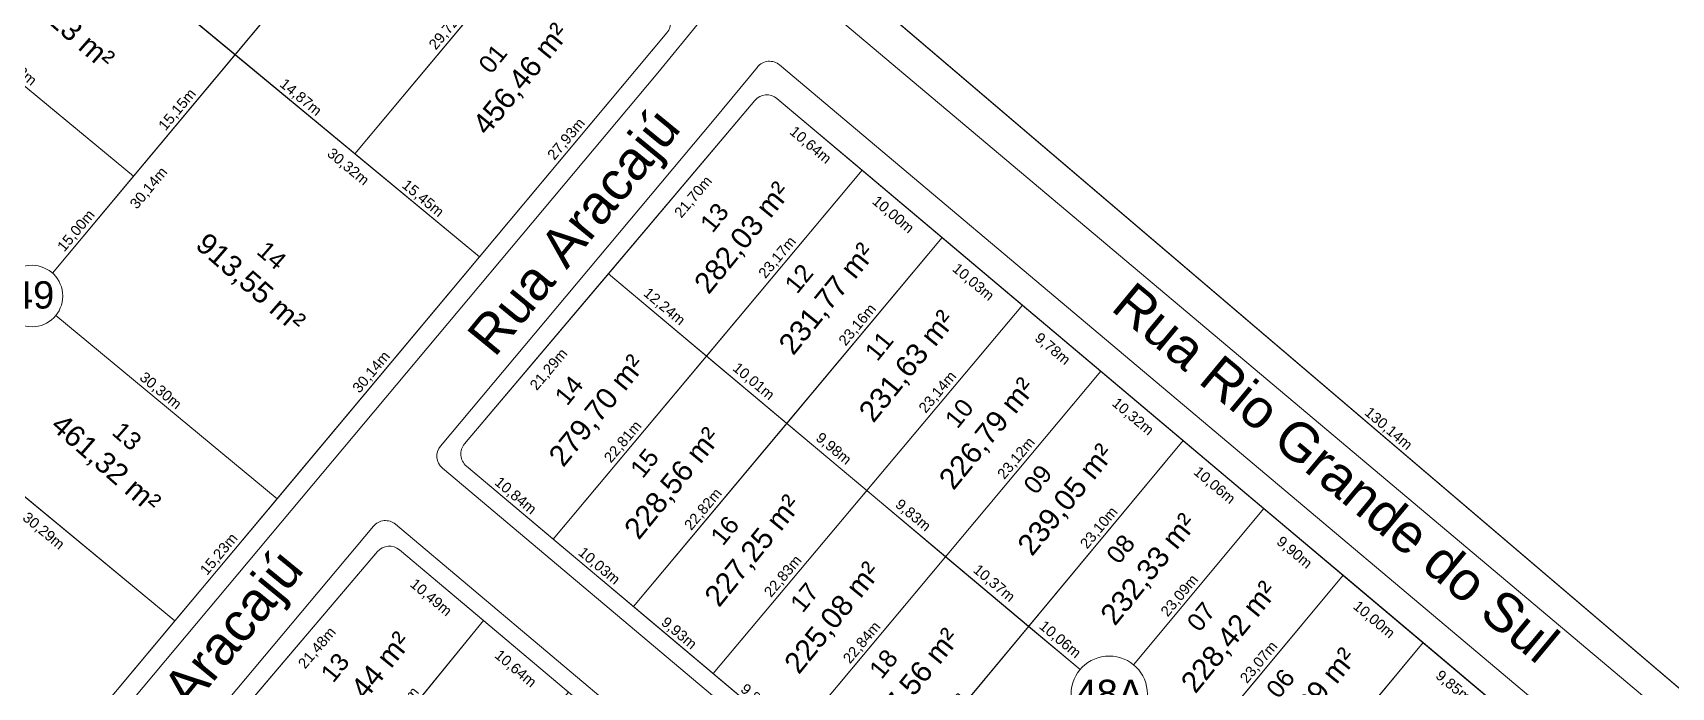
# Model space of a CAD drawing. Header units: metres. Extents: x 3808 to 8215, y 2374 to 6187.
# Drawn here: x 4983.6 to 5140.2, y 2991.4 to 3054 of the extents above; entities that cross this region are included whole.
import ezdxf

# ---------------------------------------------------------------- set-up
doc = ezdxf.new("R2010")
doc.units = ezdxf.units.M
for name, color, linetype in [('Areas Lotes', 1, 'Continuous'), ('Calçada', 8, 'Continuous'), ('COTAS', 7, 'Continuous'), ('Lote', 7, 'Continuous'), ('Nome das Ruas', 7, 'Continuous'), ('Nº Lote', 7, 'Continuous'), ('Nº. quadra', 7, 'Continuous'), ('quadras', 7, 'Continuous')]:
    doc.layers.add(name, color=color, linetype=linetype)
doc.styles.add('Arial', font='arial.ttf')
doc.dimstyles.new('Copy(2) of ISO-25', dxfattribs={"dimtxt": 1, "dimasz": 2.5, "dimexe": 1.25, "dimexo": 0.625, "dimgap": 0.2, "dimtad": 1, "dimtoh": 1, "dimlfac": 1, "dimzin": 1, "dimtxsty": 'Arial', "dimblk": 'NONE', "dimcen": 0, "dimse1": 1, "dimse2": 1, "dimsd1": 1, "dimsd2": 1, "dimclrt": 256, "dimaunit": 1, "dimadec": 3, "dimazin": 0, "dimtfac": 1, "dimtmove": 0, "dimatfit": 3, "dimldrblk": 'NONE', "dimfxl": 1, "dimtolj": 1, "dimtzin": 0, "dimarcsym": 0})

# ---------------------------------------------------------------- blocks, each defined once
blk = doc.blocks.new('*D2301')
at = {"layer": 'Defpoints', "color": 0, "linetype": 'Continuous', "transparency": 16777216}
for p in [(5018.63, 3004.58), (5026.66, 2997.83), (5025.1, 2995.99)]:
    blk.add_point(p, dxfattribs=at)
at = {"layer": 'COTAS', "linetype": 'Continuous', "lineweight": 5, "transparency": 16777216, "insert": (5021.61, 2999.98), "char_height": 1, "attachment_point": 5, "rotation": 319.9114, "style": 'Arial'}
blk.add_mtext('\\A1;10,49m', dxfattribs=at)
blk = doc.blocks.new('_None')
blk = doc.blocks.new('*D2302')
at = {"layer": 'Defpoints', "color": 0, "linetype": 'Continuous', "transparency": 16777216}
for p in [(5026.66, 2997.83), (5034.79, 2990.98), (5033.24, 2989.14)]:
    blk.add_point(p, dxfattribs=at)
at = {"layer": 'COTAS', "linetype": 'Continuous', "lineweight": 5, "transparency": 16777216, "insert": (5029.69, 2993.18), "char_height": 1, "attachment_point": 5, "rotation": 319.9114, "style": 'Arial'}
blk.add_mtext('\\A1;10,64m', dxfattribs=at)
blk = doc.blocks.new('*D2315')
at = {"layer": 'Defpoints', "color": 0, "linetype": 'Continuous', "transparency": 16777216}
for p in [(5016.52, 3004.41), (5018.38, 3002.83), (5002.61, 2988.04)]:
    blk.add_point(p, dxfattribs=at)
at = {"layer": 'COTAS', "linetype": 'Continuous', "lineweight": 5, "transparency": 16777216, "insert": (5010.81, 2995.17), "char_height": 1, "attachment_point": 5, "rotation": 49.6394, "style": 'Arial'}
blk.add_mtext('\\A1;21,48m', dxfattribs=at)
blk = doc.blocks.new('*D2317')
at = {"layer": 'Defpoints', "color": 0, "linetype": 'Continuous', "transparency": 16777216}
for p in [(5026.66, 2997.83), (5026.66, 2997.83), (5012.12, 2979.99)]:
    blk.add_point(p, dxfattribs=at)
at = {"layer": 'COTAS', "linetype": 'Continuous', "lineweight": 5, "transparency": 16777216, "insert": (5018.77, 2989.42), "char_height": 1, "attachment_point": 5, "rotation": 50.8291, "style": 'Arial'}
blk.add_mtext('\\A1;23,01m', dxfattribs=at)
blk = doc.blocks.new('*D2342')
at = {"layer": 'Defpoints', "color": 0, "linetype": 'Continuous', "transparency": 16777216}
for p in [(5047.97, 3023.1), (5047.97, 3023.1), (5033.32, 3005.61)]:
    blk.add_point(p, dxfattribs=at)
at = {"layer": 'COTAS', "linetype": 'Continuous', "lineweight": 5, "transparency": 16777216, "insert": (5040.03, 3014.87), "char_height": 1, "attachment_point": 5, "rotation": 50.056, "style": 'Arial'}
blk.add_mtext('\\A1;22,81m', dxfattribs=at)
blk = doc.blocks.new('*D2343')
at = {"layer": 'Defpoints', "color": 0, "linetype": 'Continuous', "transparency": 16777216}
for p in [(5062.85, 3040.86), (5062.85, 3040.86), (5047.97, 3023.1)]:
    blk.add_point(p, dxfattribs=at)
at = {"layer": 'COTAS', "linetype": 'Continuous', "lineweight": 5, "transparency": 16777216, "insert": (5054.79, 3032.49), "char_height": 1, "attachment_point": 5, "rotation": 50.056, "style": 'Arial'}
blk.add_mtext('\\A1;23,17m', dxfattribs=at)
blk = doc.blocks.new('*D2344')
at = {"layer": 'Defpoints', "color": 0, "linetype": 'Continuous', "transparency": 16777216}
for p in [(5055.64, 3016.66), (5055.64, 3016.66), (5041, 2999.16)]:
    blk.add_point(p, dxfattribs=at)
at = {"layer": 'COTAS', "linetype": 'Continuous', "lineweight": 5, "transparency": 16777216, "insert": (5047.7, 3008.42), "char_height": 1, "attachment_point": 5, "rotation": 50.0891, "style": 'Arial'}
blk.add_mtext('\\A1;22,82m', dxfattribs=at)
blk = doc.blocks.new('*D2345')
at = {"layer": 'Defpoints', "color": 0, "linetype": 'Continuous', "transparency": 16777216}
for p in [(5070.49, 3034.42), (5070.49, 3034.42), (5055.64, 3016.66)]:
    blk.add_point(p, dxfattribs=at)
at = {"layer": 'COTAS', "linetype": 'Continuous', "lineweight": 5, "transparency": 16777216, "insert": (5062.45, 3026.05), "char_height": 1, "attachment_point": 5, "rotation": 50.0891, "style": 'Arial'}
blk.add_mtext('\\A1;23,16m', dxfattribs=at)
blk = doc.blocks.new('*D2346')
at = {"layer": 'Defpoints', "color": 0, "linetype": 'Continuous', "transparency": 16777216}
for p in [(5063.28, 3010.24), (5063.28, 3010.24), (5048.6, 2992.76)]:
    blk.add_point(p, dxfattribs=at)
at = {"layer": 'COTAS', "linetype": 'Continuous', "lineweight": 5, "transparency": 16777216, "insert": (5055.33, 3002.02), "char_height": 1, "attachment_point": 5, "rotation": 49.9638, "style": 'Arial'}
blk.add_mtext('\\A1;22,83m', dxfattribs=at)
blk = doc.blocks.new('*D2347')
at = {"layer": 'Defpoints', "color": 0, "linetype": 'Continuous', "transparency": 16777216}
for p in [(5078.17, 3027.96), (5078.17, 3027.96), (5063.28, 3010.24)]:
    blk.add_point(p, dxfattribs=at)
at = {"layer": 'COTAS', "linetype": 'Continuous', "lineweight": 5, "transparency": 16777216, "insert": (5070.11, 3019.62), "char_height": 1, "attachment_point": 5, "rotation": 49.9638, "style": 'Arial'}
blk.add_mtext('\\A1;23,14m', dxfattribs=at)
blk = doc.blocks.new('*D2348')
at = {"layer": 'Defpoints', "color": 0, "linetype": 'Continuous', "transparency": 16777216}
for p in [(5070.81, 3003.92), (5070.81, 3003.92), (5056.16, 2986.4)]:
    blk.add_point(p, dxfattribs=at)
at = {"layer": 'COTAS', "linetype": 'Continuous', "lineweight": 5, "transparency": 16777216, "insert": (5062.87, 2995.68), "char_height": 1, "attachment_point": 5, "rotation": 50.0925, "style": 'Arial'}
blk.add_mtext('\\A1;22,84m', dxfattribs=at)
blk = doc.blocks.new('*D2349')
at = {"layer": 'Defpoints', "color": 0, "linetype": 'Continuous', "transparency": 16777216}
for p in [(5085.65, 3021.66), (5085.65, 3021.66), (5070.81, 3003.92)]:
    blk.add_point(p, dxfattribs=at)
at = {"layer": 'COTAS', "linetype": 'Continuous', "lineweight": 5, "transparency": 16777216, "insert": (5077.62, 3013.3), "char_height": 1, "attachment_point": 5, "rotation": 50.0925, "style": 'Arial'}
blk.add_mtext('\\A1;23,12m', dxfattribs=at)
blk = doc.blocks.new('*D2350')
at = {"layer": 'Defpoints', "color": 0, "linetype": 'Continuous', "transparency": 16777216}
for p in [(5078.76, 2997.26), (5078.76, 2997.26), (5064.14, 2979.69)]:
    blk.add_point(p, dxfattribs=at)
at = {"layer": 'COTAS', "linetype": 'Continuous', "lineweight": 5, "transparency": 16777216, "insert": (5070.83, 2988.99), "char_height": 1, "attachment_point": 5, "rotation": 50.2296, "style": 'Arial'}
blk.add_mtext('\\A1;22,85m', dxfattribs=at)
blk = doc.blocks.new('*D2351')
at = {"layer": 'Defpoints', "color": 0, "linetype": 'Continuous', "transparency": 16777216}
for p in [(5093.54, 3015.01), (5093.54, 3015.01), (5078.76, 2997.26)]:
    blk.add_point(p, dxfattribs=at)
at = {"layer": 'COTAS', "linetype": 'Continuous', "lineweight": 5, "transparency": 16777216, "insert": (5085.53, 3006.65), "char_height": 1, "attachment_point": 5, "rotation": 50.2296, "style": 'Arial'}
blk.add_mtext('\\A1;23,10m', dxfattribs=at)
blk = doc.blocks.new('*D2353')
at = {"layer": 'Defpoints', "color": 0, "linetype": 'Continuous', "transparency": 16777216}
for p in [(5101.23, 3008.54), (5101.23, 3008.54), (5086.46, 2990.79)]:
    blk.add_point(p, dxfattribs=at)
at = {"layer": 'COTAS', "linetype": 'Continuous', "lineweight": 5, "transparency": 16777216, "insert": (5093.23, 3000.17), "char_height": 1, "attachment_point": 5, "rotation": 50.2433, "style": 'Arial'}
blk.add_mtext('\\A1;23,09m', dxfattribs=at)
blk = doc.blocks.new('*D2355')
at = {"layer": 'Defpoints', "color": 0, "linetype": 'Continuous', "transparency": 16777216}
for p in [(5108.8, 3002.16), (5108.8, 3002.16), (5094.04, 2984.43)]:
    blk.add_point(p, dxfattribs=at)
at = {"layer": 'COTAS', "linetype": 'Continuous', "lineweight": 5, "transparency": 16777216, "insert": (5100.81, 2993.8), "char_height": 1, "attachment_point": 5, "rotation": 50.218, "style": 'Arial'}
blk.add_mtext('\\A1;23,07m', dxfattribs=at)
blk = doc.blocks.new('*D2357')
at = {"layer": 'Defpoints', "color": 0, "linetype": 'Continuous', "transparency": 16777216}
for p in [(5116.45, 2995.71), (5116.45, 2995.71), (5101.72, 2977.98)]:
    blk.add_point(p, dxfattribs=at)
at = {"layer": 'COTAS', "linetype": 'Continuous', "lineweight": 5, "transparency": 16777216, "insert": (5108.47, 2987.36), "char_height": 1, "attachment_point": 5, "rotation": 50.2811, "style": 'Arial'}
blk.add_mtext('\\A1;23,05m', dxfattribs=at)
blk = doc.blocks.new('*D2368')
at = {"layer": 'Defpoints', "color": 0, "linetype": 'Continuous', "transparency": 16777216}
for p in [(5038.59, 3030.96), (5040.44, 3029.41), (5024.85, 3014.7)]:
    blk.add_point(p, dxfattribs=at)
at = {"layer": 'COTAS', "linetype": 'Continuous', "lineweight": 5, "transparency": 16777216, "insert": (5032.95, 3021.79), "char_height": 1, "attachment_point": 5, "rotation": 49.8013, "style": 'Arial'}
blk.add_mtext('\\A1;21,29m', dxfattribs=at)
blk = doc.blocks.new('*D2369')
at = {"layer": 'Defpoints', "color": 0, "linetype": 'Continuous', "transparency": 16777216}
for p in [(5052.6, 3047.54), (5054.37, 3046.03), (5038.59, 3030.96)]:
    blk.add_point(p, dxfattribs=at)
at = {"layer": 'COTAS', "linetype": 'Continuous', "lineweight": 5, "transparency": 16777216, "insert": (5046.76, 3038.27), "char_height": 1, "attachment_point": 5, "rotation": 49.8013, "style": 'Arial'}
blk.add_mtext('\\A1;21,70m', dxfattribs=at)
blk = doc.blocks.new('*D2370')
at = {"layer": 'Defpoints', "color": 0, "linetype": 'Continuous', "transparency": 16777216}
for p in [(5025.03, 3012.58), (5033.32, 3005.61), (5033.32, 3005.61)]:
    blk.add_point(p, dxfattribs=at)
at = {"layer": 'COTAS', "linetype": 'Continuous', "lineweight": 5, "transparency": 16777216, "insert": (5029.69, 3009.71), "char_height": 1, "attachment_point": 5, "rotation": 319.9294, "style": 'Arial'}
blk.add_mtext('\\A1;10,84m', dxfattribs=at)
blk = doc.blocks.new('*D2371')
at = {"layer": 'Defpoints', "color": 0, "linetype": 'Continuous', "transparency": 16777216}
for p in [(5033.32, 3005.61), (5041, 2999.16), (5041, 2999.16)]:
    blk.add_point(p, dxfattribs=at)
at = {"layer": 'COTAS', "linetype": 'Continuous', "lineweight": 5, "transparency": 16777216, "insert": (5037.68, 3003), "char_height": 1, "attachment_point": 5, "rotation": 319.9294, "style": 'Arial'}
blk.add_mtext('\\A1;10,03m', dxfattribs=at)
blk = doc.blocks.new('*D2372')
at = {"layer": 'Defpoints', "color": 0, "linetype": 'Continuous', "transparency": 16777216}
for p in [(5041, 2999.16), (5048.6, 2992.76), (5048.6, 2992.76)]:
    blk.add_point(p, dxfattribs=at)
at = {"layer": 'COTAS', "linetype": 'Continuous', "lineweight": 5, "transparency": 16777216, "insert": (5045.31, 2996.57), "char_height": 1, "attachment_point": 5, "rotation": 319.9294, "style": 'Arial'}
blk.add_mtext('\\A1;9,93m', dxfattribs=at)
blk = doc.blocks.new('*D2373')
at = {"layer": 'Defpoints', "color": 0, "linetype": 'Continuous', "transparency": 16777216}
for p in [(5048.6, 2992.76), (5056.16, 2986.4), (5056.16, 2986.4)]:
    blk.add_point(p, dxfattribs=at)
at = {"layer": 'COTAS', "linetype": 'Continuous', "lineweight": 5, "transparency": 16777216, "insert": (5052.89, 2990.19), "char_height": 1, "attachment_point": 5, "rotation": 319.9294, "style": 'Arial'}
blk.add_mtext('\\A1;9,88m', dxfattribs=at)
blk = doc.blocks.new('*D2383')
at = {"layer": 'Defpoints', "color": 0, "linetype": 'Continuous', "transparency": 16777216}
for p in [(5038.59, 3030.96), (5047.97, 3023.1), (5048.09, 3023.24)]:
    blk.add_point(p, dxfattribs=at)
at = {"layer": 'COTAS', "linetype": 'Continuous', "lineweight": 5, "transparency": 16777216, "insert": (5043.91, 3027.78), "char_height": 1, "attachment_point": 5, "rotation": 319.9928, "style": 'Arial'}
blk.add_mtext('\\A1;12,24m', dxfattribs=at)
blk = doc.blocks.new('*D2384')
at = {"layer": 'Defpoints', "color": 0, "linetype": 'Continuous', "transparency": 16777216}
for p in [(5047.97, 3023.1), (5055.64, 3016.66), (5055.75, 3016.8)]:
    blk.add_point(p, dxfattribs=at)
at = {"layer": 'COTAS', "linetype": 'Continuous', "lineweight": 5, "transparency": 16777216, "insert": (5052.44, 3020.63), "char_height": 1, "attachment_point": 5, "rotation": 319.9928, "style": 'Arial'}
blk.add_mtext('\\A1;10,01m', dxfattribs=at)
blk = doc.blocks.new('*D2385')
at = {"layer": 'Defpoints', "color": 0, "linetype": 'Continuous', "transparency": 16777216}
for p in [(5055.64, 3016.66), (5063.28, 3010.24), (5063.4, 3010.38)]:
    blk.add_point(p, dxfattribs=at)
at = {"layer": 'COTAS', "linetype": 'Continuous', "lineweight": 5, "transparency": 16777216, "insert": (5060.09, 3014.2), "char_height": 1, "attachment_point": 5, "rotation": 319.9928, "style": 'Arial'}
blk.add_mtext('\\A1;9,98m', dxfattribs=at)
blk = doc.blocks.new('*D2386')
at = {"layer": 'Defpoints', "color": 0, "linetype": 'Continuous', "transparency": 16777216}
for p in [(5063.28, 3010.24), (5070.81, 3003.92), (5070.93, 3004.06)]:
    blk.add_point(p, dxfattribs=at)
at = {"layer": 'COTAS', "linetype": 'Continuous', "lineweight": 5, "transparency": 16777216, "insert": (5067.68, 3007.84), "char_height": 1, "attachment_point": 5, "rotation": 319.9928, "style": 'Arial'}
blk.add_mtext('\\A1;9,83m', dxfattribs=at)
blk = doc.blocks.new('*D2387')
at = {"layer": 'Defpoints', "color": 0, "linetype": 'Continuous', "transparency": 16777216}
for p in [(5070.81, 3003.92), (5078.76, 2997.26), (5078.87, 2997.39)]:
    blk.add_point(p, dxfattribs=at)
at = {"layer": 'COTAS', "linetype": 'Continuous', "lineweight": 5, "transparency": 16777216, "insert": (5075.42, 3001.34), "char_height": 1, "attachment_point": 5, "rotation": 319.9928, "style": 'Arial'}
blk.add_mtext('\\A1;10,37m', dxfattribs=at)
blk = doc.blocks.new('*D2388')
at = {"layer": 'Defpoints', "color": 0, "linetype": 'Continuous', "transparency": 16777216}
for p in [(5077.25, 2998.45), (5084.95, 2991.98), (5085.07, 2992.12)]:
    blk.add_point(p, dxfattribs=at)
at = {"layer": 'COTAS', "linetype": 'Continuous', "lineweight": 5, "transparency": 16777216, "insert": (5081.73, 2995.97), "char_height": 1, "attachment_point": 5, "rotation": 319.9928, "style": 'Arial'}
blk.add_mtext('\\A1;10,06m', dxfattribs=at)
blk = doc.blocks.new('*D2396')
at = {"layer": 'Defpoints', "color": 0, "linetype": 'Continuous', "transparency": 16777216}
for p in [(5054.71, 3047.71), (5062.85, 3040.86), (5061.43, 3039.18)]:
    blk.add_point(p, dxfattribs=at)
at = {"layer": 'COTAS', "linetype": 'Continuous', "lineweight": 5, "transparency": 16777216, "insert": (5057.88, 3043.22), "char_height": 1, "attachment_point": 5, "rotation": 319.8948, "style": 'Arial'}
blk.add_mtext('\\A1;10,64m', dxfattribs=at)
blk = doc.blocks.new('*D2397')
at = {"layer": 'Defpoints', "color": 0, "linetype": 'Continuous', "transparency": 16777216}
for p in [(5062.85, 3040.86), (5070.49, 3034.42), (5069.08, 3032.74)]:
    blk.add_point(p, dxfattribs=at)
at = {"layer": 'COTAS', "linetype": 'Continuous', "lineweight": 5, "transparency": 16777216, "insert": (5065.77, 3036.57), "char_height": 1, "attachment_point": 5, "rotation": 319.8948, "style": 'Arial'}
blk.add_mtext('\\A1;10,00m', dxfattribs=at)
blk = doc.blocks.new('*D2398')
at = {"layer": 'Defpoints', "color": 0, "linetype": 'Continuous', "transparency": 16777216}
for p in [(5070.49, 3034.42), (5078.17, 3027.96), (5076.75, 3026.28)]:
    blk.add_point(p, dxfattribs=at)
at = {"layer": 'COTAS', "linetype": 'Continuous', "lineweight": 5, "transparency": 16777216, "insert": (5073.43, 3030.12), "char_height": 1, "attachment_point": 5, "rotation": 319.8948, "style": 'Arial'}
blk.add_mtext('\\A1;10,03m', dxfattribs=at)
blk = doc.blocks.new('*D2399')
at = {"layer": 'Defpoints', "color": 0, "linetype": 'Continuous', "transparency": 16777216}
for p in [(5078.17, 3027.96), (5085.65, 3021.66), (5084.23, 3019.98)]:
    blk.add_point(p, dxfattribs=at)
at = {"layer": 'COTAS', "linetype": 'Continuous', "lineweight": 5, "transparency": 16777216, "insert": (5081.01, 3023.74), "char_height": 1, "attachment_point": 5, "rotation": 319.8948, "style": 'Arial'}
blk.add_mtext('\\A1;9,78m', dxfattribs=at)
blk = doc.blocks.new('*D2400')
at = {"layer": 'Defpoints', "color": 0, "linetype": 'Continuous', "transparency": 16777216}
for p in [(5085.65, 3021.66), (5093.54, 3015.01), (5092.12, 3013.33)]:
    blk.add_point(p, dxfattribs=at)
at = {"layer": 'COTAS', "linetype": 'Continuous', "lineweight": 5, "transparency": 16777216, "insert": (5088.69, 3017.27), "char_height": 1, "attachment_point": 5, "rotation": 319.8948, "style": 'Arial'}
blk.add_mtext('\\A1;10,32m', dxfattribs=at)
blk = doc.blocks.new('*D2401')
at = {"layer": 'Defpoints', "color": 0, "linetype": 'Continuous', "transparency": 16777216}
for p in [(5093.54, 3015.01), (5101.23, 3008.54), (5099.81, 3006.86)]:
    blk.add_point(p, dxfattribs=at)
at = {"layer": 'COTAS', "linetype": 'Continuous', "lineweight": 5, "transparency": 16777216, "insert": (5096.48, 3010.71), "char_height": 1, "attachment_point": 5, "rotation": 319.8948, "style": 'Arial'}
blk.add_mtext('\\A1;10,06m', dxfattribs=at)
blk = doc.blocks.new('*D2402')
at = {"layer": 'Defpoints', "color": 0, "linetype": 'Continuous', "transparency": 16777216}
for p in [(5101.23, 3008.54), (5108.8, 3002.16), (5107.39, 3000.48)]:
    blk.add_point(p, dxfattribs=at)
at = {"layer": 'COTAS', "linetype": 'Continuous', "lineweight": 5, "transparency": 16777216, "insert": (5104.12, 3004.28), "char_height": 1, "attachment_point": 5, "rotation": 319.8948, "style": 'Arial'}
blk.add_mtext('\\A1;9,90m', dxfattribs=at)
blk = doc.blocks.new('*D2403')
at = {"layer": 'Defpoints', "color": 0, "linetype": 'Continuous', "transparency": 16777216}
for p in [(5108.8, 3002.16), (5116.45, 2995.71), (5115.04, 2994.03)]:
    blk.add_point(p, dxfattribs=at)
at = {"layer": 'COTAS', "linetype": 'Continuous', "lineweight": 5, "transparency": 16777216, "insert": (5111.73, 2997.87), "char_height": 1, "attachment_point": 5, "rotation": 319.8948, "style": 'Arial'}
blk.add_mtext('\\A1;10,00m', dxfattribs=at)
blk = doc.blocks.new('*D2404')
at = {"layer": 'Defpoints', "color": 0, "linetype": 'Continuous', "transparency": 16777216}
for p in [(5116.45, 2995.71), (5123.98, 2989.37), (5122.57, 2987.69)]:
    blk.add_point(p, dxfattribs=at)
at = {"layer": 'COTAS', "linetype": 'Continuous', "lineweight": 5, "transparency": 16777216, "insert": (5119.32, 2991.48), "char_height": 1, "attachment_point": 5, "rotation": 319.8948, "style": 'Arial'}
blk.add_mtext('\\A1;9,85m', dxfattribs=at)
blk = doc.blocks.new('*D2409')
at = {"layer": 'Defpoints', "color": 0, "linetype": 'Continuous', "transparency": 16777216}
for p in [(5063.08, 3057.72), (5162.11, 2973.29), (5162.11, 2973.29)]:
    blk.add_point(p, dxfattribs=at)
at = {"layer": 'COTAS', "linetype": 'Continuous', "lineweight": 5, "transparency": 16777216, "insert": (5113.11, 3016.12), "char_height": 1, "attachment_point": 5, "rotation": 319.5503, "style": 'Arial'}
blk.add_mtext('\\A1;130,14m', dxfattribs=at)
blk = doc.blocks.new('*D2526')
at = {"layer": 'Defpoints', "color": 0, "linetype": 'Continuous', "transparency": 16777216}
for p in [(5006.93, 3009.46), (5006.93, 3009.46), (4997.16, 2997.78)]:
    blk.add_point(p, dxfattribs=at)
at = {"layer": 'COTAS', "linetype": 'Continuous', "lineweight": 5, "transparency": 16777216, "insert": (5001.43, 3004.13), "char_height": 1, "attachment_point": 5, "rotation": 50.0791, "style": 'Arial'}
blk.add_mtext('\\A1;15,23m', dxfattribs=at)
blk = doc.blocks.new('*D2527')
at = {"layer": 'Defpoints', "color": 0, "linetype": 'Continuous', "transparency": 16777216}
for p in [(5026.28, 3032.58), (5026.28, 3032.58), (5006.93, 3009.46)]:
    blk.add_point(p, dxfattribs=at)
at = {"layer": 'COTAS', "linetype": 'Continuous', "lineweight": 5, "transparency": 16777216, "insert": (5015.99, 3021.53), "char_height": 1, "attachment_point": 5, "rotation": 50.0791, "style": 'Arial'}
blk.add_mtext('\\A1;30,14m', dxfattribs=at)
blk = doc.blocks.new('*D2528')
at = {"layer": 'Defpoints', "color": 0, "linetype": 'Continuous', "transparency": 16777216}
for p in [(5044.2, 3054), (5044.2, 3054), (5026.28, 3032.58)]:
    blk.add_point(p, dxfattribs=at)
at = {"layer": 'COTAS', "linetype": 'Continuous', "lineweight": 5, "transparency": 16777216, "insert": (5034.62, 3043.8), "char_height": 1, "attachment_point": 5, "rotation": 50.0791, "style": 'Arial'}
blk.add_mtext('\\A1;27,93m', dxfattribs=at)
blk = doc.blocks.new('*D2543')
at = {"layer": 'Defpoints', "color": 0, "linetype": 'Continuous', "transparency": 16777216}
for p in [(4993.21, 3040.29), (4993.21, 3040.29), (4983.44, 3028.9)]:
    blk.add_point(p, dxfattribs=at)
at = {"layer": 'COTAS', "linetype": 'Continuous', "lineweight": 5, "transparency": 16777216, "insert": (4987.78, 3035.04), "char_height": 1, "attachment_point": 5, "rotation": 50.1121, "style": 'Arial'}
blk.add_mtext('\\A1;15,00m', dxfattribs=at)
blk = doc.blocks.new('*D2544')
at = {"layer": 'Defpoints', "color": 0, "linetype": 'Continuous', "transparency": 16777216}
for p in [(5002.92, 3051.91), (5002.92, 3051.91), (4993.21, 3040.29)]:
    blk.add_point(p, dxfattribs=at)
at = {"layer": 'COTAS', "linetype": 'Continuous', "lineweight": 5, "transparency": 16777216, "insert": (4997.45, 3046.61), "char_height": 1, "attachment_point": 5, "rotation": 50.1121, "style": 'Arial'}
blk.add_mtext('\\A1;15,15m', dxfattribs=at)
blk = doc.blocks.new('*D2545')
at = {"layer": 'Defpoints', "color": 0, "linetype": 'Continuous', "transparency": 16777216}
for p in [(5022.13, 3074.89), (5022.13, 3074.89), (5002.92, 3051.91)]:
    blk.add_point(p, dxfattribs=at)
at = {"layer": 'COTAS', "linetype": 'Continuous', "lineweight": 5, "transparency": 16777216, "insert": (5011.91, 3063.91), "char_height": 1, "attachment_point": 5, "rotation": 50.1121, "style": 'Arial'}
blk.add_mtext('\\A1;29,95m', dxfattribs=at)
blk = doc.blocks.new('*D2548')
at = {"layer": 'Defpoints', "color": 0, "linetype": 'Continuous', "transparency": 16777216}
for p in [(4973.82, 3017.09), (4997.16, 2997.78), (4995.74, 2996.06)]:
    blk.add_point(p, dxfattribs=at)
at = {"layer": 'COTAS', "linetype": 'Continuous', "lineweight": 5, "transparency": 16777216, "insert": (4984.58, 3006.34), "char_height": 1, "attachment_point": 5, "rotation": 320.3869, "style": 'Arial'}
blk.add_mtext('\\A1;30,29m', dxfattribs=at)
blk = doc.blocks.new('*D2552')
at = {"layer": 'Defpoints', "color": 0, "linetype": 'Continuous', "transparency": 16777216}
for p in [(4983.59, 3028.78), (5006.93, 3009.46), (5006.93, 3009.46)]:
    blk.add_point(p, dxfattribs=at)
at = {"layer": 'COTAS', "linetype": 'Continuous', "lineweight": 5, "transparency": 16777216, "insert": (4995.77, 3019.74), "char_height": 1, "attachment_point": 5, "rotation": 320.3869, "style": 'Arial'}
blk.add_mtext('\\A1;30,30m', dxfattribs=at)
blk = doc.blocks.new('*D2553')
at = {"layer": 'Defpoints', "color": 0, "linetype": 'Continuous', "transparency": 16777216}
for p in [(5002.92, 3051.91), (5005, 3050.17), (4983.59, 3028.78)]:
    blk.add_point(p, dxfattribs=at)
at = {"layer": 'COTAS', "linetype": 'Continuous', "lineweight": 5, "transparency": 16777216, "insert": (4994.72, 3039.12), "char_height": 1, "attachment_point": 5, "rotation": 50.1121, "style": 'Arial'}
blk.add_mtext('\\A1;30,14m', dxfattribs=at)
blk = doc.blocks.new('*D2554')
at = {"layer": 'Defpoints', "color": 0, "linetype": 'Continuous', "transparency": 16777216}
for p in [(4969.62, 3059.81), (4993.21, 3040.29), (4993.21, 3040.29)]:
    blk.add_point(p, dxfattribs=at)
at = {"layer": 'COTAS', "linetype": 'Continuous', "lineweight": 5, "transparency": 16777216, "insert": (4981.92, 3050.67), "char_height": 1, "attachment_point": 5, "rotation": 320.3817, "style": 'Arial'}
blk.add_mtext('\\A1;30,62m', dxfattribs=at)
blk = doc.blocks.new('*D2555')
at = {"layer": 'Defpoints', "color": 0, "linetype": 'Continuous', "transparency": 16777216}
for p in [(4979.38, 3071.39), (5002.92, 3051.91), (5001.44, 3050.12)]:
    blk.add_point(p, dxfattribs=at)
at = {"layer": 'COTAS', "linetype": 'Continuous', "lineweight": 5, "transparency": 16777216, "insert": (4990.18, 3060.47), "char_height": 1, "attachment_point": 5, "rotation": 320.3869, "style": 'Arial'}
blk.add_mtext('\\A1;30,55m', dxfattribs=at)
blk = doc.blocks.new('*D2556')
at = {"layer": 'Defpoints', "color": 0, "linetype": 'Continuous', "transparency": 16777216}
for p in [(5002.92, 3051.91), (5026.28, 3032.58), (5024.86, 3030.86)]:
    blk.add_point(p, dxfattribs=at)
at = {"layer": 'COTAS', "linetype": 'Continuous', "lineweight": 5, "transparency": 16777216, "insert": (5013.69, 3041.14), "char_height": 1, "attachment_point": 5, "rotation": 320.3869, "style": 'Arial'}
blk.add_mtext('\\A1;30,32m', dxfattribs=at)
blk = doc.blocks.new('*D2558')
at = {"layer": 'Defpoints', "color": 0, "linetype": 'Continuous', "transparency": 16777216}
for p in [(5033.43, 3065.23), (5033.43, 3065.23), (5014.37, 3042.43)]:
    blk.add_point(p, dxfattribs=at)
at = {"layer": 'COTAS', "linetype": 'Continuous', "lineweight": 5, "transparency": 16777216, "insert": (5023.29, 3054.34), "char_height": 1, "attachment_point": 5, "rotation": 50.1121, "style": 'Arial'}
blk.add_mtext('\\A1;29,72m', dxfattribs=at)
blk = doc.blocks.new('*D2604')
at = {"layer": 'Defpoints', "color": 0, "linetype": 'Continuous', "transparency": 16777216}
for p in [(4991.27, 3061.55), (5002.92, 3051.91), (5002.92, 3051.91)]:
    blk.add_point(p, dxfattribs=at)
at = {"layer": 'COTAS', "linetype": 'Continuous', "lineweight": 5, "transparency": 16777216, "insert": (4997.6, 3057.35), "char_height": 1, "attachment_point": 5, "rotation": 320.3869, "style": 'Arial'}
blk.add_mtext('\\A1;15,13m', dxfattribs=at)
blk = doc.blocks.new('*D2605')
at = {"layer": 'Defpoints', "color": 0, "linetype": 'Continuous', "transparency": 16777216}
for p in [(5002.92, 3051.91), (5014.37, 3042.43), (5014.37, 3042.43)]:
    blk.add_point(p, dxfattribs=at)
at = {"layer": 'COTAS', "linetype": 'Continuous', "lineweight": 5, "transparency": 16777216, "insert": (5009.16, 3047.78), "char_height": 1, "attachment_point": 5, "rotation": 320.3869, "style": 'Arial'}
blk.add_mtext('\\A1;14,87m', dxfattribs=at)
blk = doc.blocks.new('*D2606')
at = {"layer": 'Defpoints', "color": 0, "linetype": 'Continuous', "transparency": 16777216}
for p in [(5014.37, 3042.43), (5026.28, 3032.58), (5026.28, 3032.58)]:
    blk.add_point(p, dxfattribs=at)
at = {"layer": 'COTAS', "linetype": 'Continuous', "lineweight": 5, "transparency": 16777216, "insert": (5020.84, 3038.12), "char_height": 1, "attachment_point": 5, "rotation": 320.3869, "style": 'Arial'}
blk.add_mtext('\\A1;15,45m', dxfattribs=at)
blk = doc.blocks.new('*D6250')
at = {"layer": 'Defpoints', "color": 0, "linetype": 'Continuous', "transparency": 16777216}
for p in [(4997.16, 2997.78), (4997.16, 2997.78), (4957.76, 2950.69)]:
    blk.add_point(p, dxfattribs=at)
at = {"layer": 'COTAS', "linetype": 'Continuous', "lineweight": 5, "transparency": 16777216, "insert": (4976.84, 2974.75), "char_height": 1, "attachment_point": 5, "rotation": 50.0791, "style": 'Arial'}
blk.add_mtext('\\A1;61,40m', dxfattribs=at)

msp = doc.modelspace()

# ---------------------------------------------------------------- linework, layer by layer
at = {"layer": 'Calçada', "linetype": 'Continuous', "lineweight": 5}
for p, q in [((5059.378, 3056.352), (5154.656, 2976.16)), ((5048.715, 3045.705), (5052.837, 3050.724)), ((5054.963, 3050.919), (5150.149, 2970.804)), ((5022.561, 3014.503), (5048.715, 3045.705)), ((5125.751, 2925.715), (5022.745, 3012.392)), ((5016.137, 3006.839), (4986.244, 2971.177)), ((5121.23, 2920.37), (5018.252, 3007.023))]:
    msp.add_line(p, q, dxfattribs=at)
at = {"layer": 'Calçada', "linetype": 'Continuous', "lineweight": 5, "flags": 128}
msp.add_lwpolyline([(4958.071, 2948.465, -0.4146274), (4955.957, 2948.28), (4908.972, 2987.777, -0.4124217), (4908.784, 2989.883), (4997.779, 3097.075, -0.4161849), (4999.899, 3097.265), (5047.311, 3057.359, -0.4107019), (5047.504, 3055.26), (5043.328, 3050.175), (4958.071, 2948.465)], format="xyb", dxfattribs=at)
at = {"layer": 'Calçada', "linetype": 'Continuous', "lineweight": 5}
for centre, start, end in [((5053.997, 3049.772), 49.91372, 140.60153), ((5023.71, 3013.539), 140.02927, 229.92036), ((5017.286, 3005.876), 49.92036, 140.02927)]:
    msp.add_arc(centre, 1.5, start, end, dxfattribs=at)
at = {"layer": 'Lote', "linetype": 'Continuous', "lineweight": 5}
for p, q in [((5022.129, 3074.89), (4985.471, 3031.029)), ((5026.275, 3032.576), (4979.383, 3071.387)), ((5033.431, 3065.228), (5014.374, 3042.426)), ((4969.619, 3059.812), (4993.207, 3040.285)), ((5033.325, 3005.61), (5062.846, 3040.862)), ((5070.494, 3034.421), (5040.997, 2999.156)), ((5038.595, 3030.963), (5083.67, 2993.131)), ((5006.932, 3009.459), (4985.781, 3026.965)), ((5048.597, 2992.763), (5078.167, 3027.958)), ((5085.647, 3021.659), (5056.159, 2986.401)), ((4997.16, 2997.781), (4973.645, 3017.243)), ((5064.137, 2979.69), (5093.537, 3015.014)), ((5101.229, 3008.535), (5088.796, 2993.59)), ((5079.404, 2966.848), (5108.803, 3002.156)), ((5026.656, 2997.831), (4997.574, 2962.136)), ((5116.451, 2995.714), (5087.095, 2960.378))]:
    msp.add_line(p, q, dxfattribs=at)
at = {"layer": 'Lote', "linetype": 'Continuous', "lineweight": 5, "flags": 128}
for points in [[(4991.266, 3061.552), (5002.92, 3051.906), (5022.168, 3074.936), (5010.708, 3084.815)], [(5033.431, 3065.228), (5022.168, 3074.936), (5002.92, 3051.906), (5014.374, 3042.426)], [(4993.207, 3040.285), (5002.92, 3051.906), (4979.383, 3071.387), (4969.619, 3059.812)], [(5047.968, 3023.096), (5055.637, 3016.659), (5070.494, 3034.421), (5062.846, 3040.862)], [(5055.637, 3016.659), (5063.283, 3010.242), (5078.167, 3027.958), (5070.494, 3034.421)], [(5085.647, 3021.659), (5078.167, 3027.958), (5063.283, 3010.242), (5070.813, 3003.922)], [(5033.325, 3005.61), (5040.997, 2999.156), (5055.637, 3016.659), (5047.968, 3023.096)], [(5078.756, 2997.255), (5093.537, 3015.014), (5085.647, 3021.659), (5070.813, 3003.922)], [(5055.637, 3016.659), (5040.997, 2999.156), (5048.597, 2992.763), (5063.283, 3010.242)], [(5063.283, 3010.242), (5048.597, 2992.763), (5056.159, 2986.401), (5070.813, 3003.922)], [(5078.756, 2997.255), (5070.813, 3003.922), (5056.159, 2986.401), (5064.137, 2979.69)], [(5094.041, 2984.427), (5101.719, 2977.982), (5116.451, 2995.714), (5108.803, 3002.156)], [(5012.119, 2979.989), (5019.985, 2973.33), (5034.793, 2990.981), (5026.656, 2997.831)], [(5101.719, 2977.982), (5109.339, 2971.587), (5123.981, 2989.372), (5116.451, 2995.714)]]:
    msp.add_lwpolyline(points, close=True, dxfattribs=at)
for points in [[(5014.374, 3042.426), (5026.275, 3032.576), (5044.198, 3053.995, 0.4099248), (5044.027, 3056.094), (5033.431, 3065.228)], [(5062.846, 3040.862), (5054.711, 3047.714, 0.4137356), (5052.599, 3047.535), (5038.595, 3030.963), (5047.968, 3023.096)], [(5047.968, 3023.096), (5038.595, 3030.963), (5024.853, 3014.701, 0.4148685), (5025.033, 3012.585), (5033.325, 3005.61)], [(4933.634, 2969.005), (4955.641, 2950.505, 0.4148822), (4957.757, 2950.69), (4997.16, 2997.781), (4973.825, 3017.094), (4964.206, 3005.585), (4954.587, 2994.076)], [(5012.119, 2979.989), (5026.656, 2997.831), (5018.634, 3004.584, 0.4128242), (5016.525, 3004.407), (5002.613, 2988.038)]]:
    msp.add_lwpolyline(points, format="xyb", close=True, dxfattribs=at)
for points in [[(4985.471, 3031.029), (4993.207, 3040.285), (4969.619, 3059.812), (4959.948, 3048.346), (4981.255, 3030.711)], [(4985.781, 3026.965), (5006.932, 3009.459), (5026.275, 3032.576), (5002.92, 3051.906), (4985.471, 3031.029)], [(4981.706, 3026.523), (4973.825, 3017.094), (4997.16, 2997.781), (5006.932, 3009.459), (4985.781, 3026.965)], [(5088.796, 2993.59), (5101.229, 3008.535), (5093.537, 3015.014), (5078.756, 2997.255), (5083.67, 2993.131)], [(5089.257, 2988.441), (5094.041, 2984.427), (5108.803, 3002.156), (5101.229, 3008.535), (5088.796, 2993.59)], [(5083.67, 2993.131), (5078.756, 2997.255), (5064.137, 2979.69), (5071.842, 2973.209), (5084.131, 2987.982)]]:
    msp.add_lwpolyline(points, dxfattribs=at)
at = {"layer": 'Nº. quadra', "linetype": 'Continuous', "lineweight": 5}
msp.add_circle((5086.464, 2990.786), 3.647, dxfattribs=at)
at = {"layer": 'Nº. quadra', "lineweight": 5}
for start, end in [(0, 180), (180, 0)]:
    msp.add_arc((4983.517, 3028.836), 2.937, start, end, dxfattribs=at)
at = {"layer": 'quadras', "linetype": 'Continuous', "lineweight": 5}
for p, q in [((5063.079, 3057.724), (5162.111, 2973.293)), ((4957.757, 2950.69), (5044.198, 3053.995)), ((5052.599, 3047.535), (5024.853, 3014.701)), ((5154.366, 2963.781), (5054.711, 3047.714)), ((5025.033, 3012.585), (5124.958, 2928.528)), ((5016.525, 3004.407), (4988.624, 2971.579)), ((5118.331, 2920.664), (5018.634, 3004.584))]:
    msp.add_line(p, q, dxfattribs=at)
at = {"layer": 'quadras', "linetype": 'Continuous', "lineweight": 5, "flags": 128}
for points in [[(5162.111, 2973.293, 0.4182196), (5164.239, 2973.477), (5239.054, 3063.698, 0.4130255), (5238.862, 3065.806), (5139.786, 3148.645, 0.4129205), (5137.677, 3148.462), (5062.905, 3059.833, 0.4126962), (5063.079, 3057.724)], [(5139.786, 3148.645, 0.4129205), (5137.677, 3148.462), (5062.905, 3059.833, 0.4126962), (5063.079, 3057.724), (5162.111, 2973.293, 0.4182196), (5164.239, 2973.477), (5239.054, 3063.698, 0.4130255), (5238.862, 3065.806)]]:
    msp.add_lwpolyline(points, format="xyb", close=True, dxfattribs=at)
at = {"layer": 'quadras', "linetype": 'Continuous', "lineweight": 5}
for centre, start, end in [((5053.744, 3046.567), 49.89479, 139.80128), ((5025.998, 3013.733), 139.80128, 229.92937), ((5017.668, 3003.436), 49.91136, 139.63945)]:
    msp.add_arc(centre, 1.5, start, end, dxfattribs=at)

# ---------------------------------------------------------------- texts
at = {"layer": 'Areas Lotes', "color": 1, "lineweight": 5, "style": 'Arial'}
for s, rotation, p in [('463,23 m²', 318.90341, (4980.766, 3058.643)), ('456,46 m²', 50.94257, (5027.007, 3044.08)), ('282,03 m²', 50.94257, (5048.183, 3028.904)), ('913,55 m²', 318.90341, (4999.017, 3033.534)), ('231,77 m²', 50.94257, (5056.262, 3023.068)), ('231,63 m²', 50.94257, (5063.92, 3016.629)), ('279,70 m²', 50.94257, (5034.285, 3012.384)), ('226,79 m²', 50.94257, (5071.579, 3010.189)), ('461,32 m²', 318.90341, (4985.188, 3016.258)), ('228,56 m²', 50.94257, (5041.501, 3005.442)), ('239,05 m²', 50.94257, (5079.084, 3003.879)), ('227,25 m²', 50.94257, (5049.171, 2998.996)), ('232,33 m²', 50.94257, (5087.001, 2997.223)), ('225,08 m²', 50.94257, (5056.794, 2992.591)), ('228,42 m²', 50.94257, (5094.7, 2990.749)), ('237,56 m²', 50.94257, (5064.34, 2986.251)), ('280,44 m²', 50.94257, (5011.926, 2985.902)), ('230,89 m²', 50.94257, (5102.276, 2984.38))]:
    msp.add_text(s, height=2.0071, rotation=rotation, dxfattribs=at).set_placement(p)
at = {"layer": 'Nome das Ruas', "lineweight": 5, "style": 'Arial'}
for s, rotation, p in [('Rua Aracajú', 50.70263, (5027.717, 3022.881, 190.804)), ('Rua Rio Grande do Sul', 320.24296, (5086.496, 3027.566, 190.804)), ('Rua Aracajú', 50.70263, (4991.691, 2980.727, 190.804))]:
    msp.add_text(s, height=3.68425, rotation=rotation, dxfattribs=at).set_placement(p)
at = {"layer": 'Nº Lote', "lineweight": 5, "style": 'Arial'}
for s, rotation, p in [('01', 50.94257, (5027.377, 3049.955, 1.156)), ('13', 50.94257, (5048.553, 3034.779, 1.156)), ('14', 318.90341, (5004.875, 3032.955, 1.156)), ('12', 50.94257, (5056.632, 3028.943, 1.156)), ('11', 50.94257, (5064.29, 3022.504, 1.156)), ('14', 50.94257, (5034.655, 3018.259, 1.156)), ('10', 50.94257, (5071.949, 3016.064, 1.156)), ('13', 318.90341, (4991.046, 3015.679, 1.156)), ('15', 50.94257, (5041.871, 3011.316, 1.156)), ('09', 50.94257, (5079.454, 3009.754, 1.156)), ('16', 50.94257, (5049.541, 3004.871, 1.156)), ('08', 50.94257, (5087.371, 3003.098, 1.156)), ('17', 50.94257, (5057.164, 2998.466, 1.156)), ('07', 50.94257, (5095.07, 2996.624, 1.156)), ('13', 50.94257, (5012.296, 2991.777, 1.156)), ('18', 50.94257, (5064.71, 2992.125, 1.156)), ('06', 50.94257, (5102.646, 2990.255, 1.156))]:
    msp.add_text(s, height=1.706, rotation=rotation, dxfattribs=at).set_placement(p)
at = {"layer": 'Nº. quadra', "lineweight": 5, "style": 'Arial'}
for s, p in [('49', (4981.596, 3027.64)), ('48A', (5083.233, 2989.556))]:
    msp.add_text(s, height=2.6083, dxfattribs=at).set_placement(p)

# ---------------------------------------------------------------- dimensions: what is measured, and where the dimension line sits
at = {"layer": 'COTAS', "linetype": 'Continuous', "lineweight": 5}
for base, p1, p2, angle, picture, middle in [((5022.129, 3074.89), (5002.92, 3051.906), (5022.129, 3074.89), 230.11209, '*D2545', (5011.91, 3063.912)), ((5044.198, 3053.995), (5026.275, 3032.576), (5044.198, 3053.995), 230.07909, '*D2528', (5034.622, 3043.8)), ((5002.92, 3051.906), (4993.207, 3040.285), (5002.92, 3051.906), 230.11209, '*D2544', (4997.449, 3046.609)), ((5069.08, 3032.741), (5062.846, 3040.862), (5070.494, 3034.421), 139.89479, '*D2397', (5065.772, 3036.575)), ((4993.207, 3040.285), (4983.44, 3028.903), (4993.207, 3040.285), 230.11209, '*D2543', (4987.784, 3035.045)), ((5076.753, 3026.279), (5070.494, 3034.421), (5078.167, 3027.958), 139.89479, '*D2398', (5073.432, 3030.123)), ((5026.275, 3032.576), (5006.932, 3009.459), (5026.275, 3032.576), 230.07909, '*D2527', (5015.989, 3021.532)), ((5084.232, 3019.979), (5078.167, 3027.958), (5085.647, 3021.659), 139.89479, '*D2399', (5081.009, 3023.742)), ((5055.755, 3016.799), (5047.968, 3023.096), (5055.637, 3016.659), 139.99279, '*D2384', (5052.435, 3020.631)), ((5092.122, 3013.334), (5085.647, 3021.659), (5093.537, 3015.014), 139.89479, '*D2400', (5088.693, 3017.269)), ((5063.4, 3010.382), (5055.637, 3016.659), (5063.283, 3010.242), 139.99279, '*D2385', (5060.092, 3014.204)), ((5099.814, 3006.856), (5093.537, 3015.014), (5101.229, 3008.535), 139.89479, '*D2401', (5096.484, 3010.708)), ((5070.93, 3004.062), (5063.283, 3010.242), (5070.813, 3003.922), 139.99279, '*D2386', (5067.68, 3007.836)), ((5107.388, 3000.476), (5101.229, 3008.535), (5108.803, 3002.156), 139.89479, '*D2402', (5104.117, 3004.279)), ((5040.997, 2999.156), (5033.325, 3005.61), (5040.997, 2999.156), 139.92937, '*D2371', (5037.676, 3002.996)), ((5018.379, 3002.831), (5002.613, 2988.038), (5016.525, 3004.407), 229.63945, '*D2315', (5010.813, 2995.165)), ((5078.874, 2997.395), (5070.813, 3003.922), (5078.756, 2997.255), 139.99279, '*D2387', (5075.417, 3001.342)), ((5115.037, 2994.035), (5108.803, 3002.156), (5116.451, 2995.714), 139.89479, '*D2403', (5111.728, 2997.868)), ((5048.597, 2992.763), (5040.997, 2999.156), (5048.597, 2992.763), 139.92937, '*D2372', (5045.312, 2996.572)), ((5033.242, 2989.138), (5026.656, 2997.831), (5034.793, 2990.981), 139.91136, '*D2302', (5029.689, 2993.176)), ((5085.07, 2992.124), (5077.246, 2998.453), (5084.953, 2991.984), 139.99279, '*D2388', (5081.732, 2995.972)), ((5122.5667, 2987.6927), (5116.451, 2995.7143), (5123.9833, 2989.3746), 139.89479, '*D2404', (5119.3176, 2991.4764)), ((5056.159, 2986.401), (5048.597, 2992.763), (5056.159, 2986.401), 139.92937, '*D2373', (5052.894, 2990.195))]:
    dim = msp.add_linear_dim(base=base, p1=p1, p2=p2, angle=angle, dimstyle='Copy(2) of ISO-25', override={"dimpost": 'm', "dimtmove": 1}, dxfattribs=at)
    dim.commit()
    dim.dimension.update_dxf_attribs({"geometry": picture, "text_midpoint": middle})
for p1, p2, distance, picture, middle in [((4979.383, 3071.387), (5002.92, 3051.906), -2.325, '*D2555', (4990.18, 3060.473)), ((5014.374, 3042.426), (5033.431, 3065.228), 0, '*D2558', (5023.288, 3054.341)), ((4991.266, 3061.552), (5002.92, 3051.906), 0, '*D2604', (4997.604, 3057.346)), ((4969.619, 3059.812), (4993.207, 3040.285), 0, '*D2554', (4981.924, 3050.666)), ((5063.079, 3057.724), (5162.111, 2973.293), 0, '*D2409', (5113.114, 3016.118)), ((4983.59, 3028.778), (5002.92, 3051.906), -2.705, '*D2553', (4994.716, 3039.121)), ((5002.92, 3051.906), (5026.275, 3032.576), -2.226, '*D2556', (5013.689, 3041.144)), ((5002.92, 3051.906), (5014.374, 3042.426), 0, '*D2605', (5009.158, 3047.783)), ((5038.595, 3030.963), (5052.599, 3047.535), -2.324, '*D2369', (5046.76, 3038.266)), ((5054.711, 3047.714), (5062.846, 3040.862), -2.196, '*D2396', (5057.88, 3043.221)), ((5014.374, 3042.426), (5026.275, 3032.576), 0, '*D2606', (5020.835, 3038.118)), ((5047.968, 3023.096), (5062.846, 3040.862), 0, '*D2343', (5054.793, 3032.493)), ((5055.637, 3016.659), (5070.494, 3034.421), 0, '*D2345', (5062.451, 3026.054)), ((5024.853, 3014.701), (5038.595, 3030.963), -2.41, '*D2368', (5032.953, 3021.794)), ((5038.595, 3030.963), (5047.968, 3023.096), 0.182, '*D2383', (5043.914, 3027.783)), ((4983.59, 3028.778), (5006.932, 3009.459), 0, '*D2552', (4995.772, 3019.736)), ((5063.283, 3010.242), (5078.167, 3027.958), 0, '*D2347', (5070.112, 3019.615)), ((5033.325, 3005.61), (5047.968, 3023.096), 0, '*D2342', (5040.033, 3014.867)), ((5070.813, 3003.922), (5085.647, 3021.659), 0, '*D2349', (5077.615, 3013.304)), ((4973.825, 3017.094), (4997.16, 2997.781), -2.23, '*D2548', (4984.581, 3006.336)), ((5040.997, 2999.156), (5055.637, 3016.659), 0, '*D2344', (5047.703, 3008.422)), ((5078.7564, 2997.2552), (5093.5366, 3015.0136), 0, '*D2351', (5085.5309, 3006.6468)), ((5025.033, 3012.585), (5033.325, 3005.61), 0, '*D2370', (5029.694, 3009.71)), ((5048.597, 2992.763), (5063.283, 3010.242), 0, '*D2346', (5055.327, 3002.018)), ((4997.16, 2997.781), (5006.932, 3009.459), 0, '*D2526', (5001.432, 3004.134)), ((5086.464, 2990.786), (5101.229, 3008.535), 0, '*D2353', (5093.23, 3000.173)), ((5018.634, 3004.584), (5026.656, 2997.831), -2.409, '*D2301', (5021.609, 2999.977)), ((5056.159, 2986.401), (5070.813, 3003.922), 0, '*D2348', (5062.872, 2995.676)), ((5094.041, 2984.427), (5108.803, 3002.156), 0, '*D2355', (5100.806, 2993.804)), ((4957.757, 2950.69), (4997.16, 2997.781), 0, '*D6250', (4976.844, 2974.749)), ((5012.119, 2979.989), (5026.656, 2997.831), 0, '*D2317', (5018.767, 2989.416)), ((5064.137, 2979.69), (5078.756, 2997.255), 0, '*D2350', (5070.831, 2988.985)), ((5101.719, 2977.982), (5116.451, 2995.714), 0, '*D2357', (5108.469, 2987.36))]:
    dim = msp.add_aligned_dim(p1=p1, p2=p2, distance=distance, dimstyle='Copy(2) of ISO-25', override={"dimpost": 'm'}, dxfattribs=at)
    dim.commit()
    dim.dimension.update_dxf_attribs({"geometry": picture, "text_midpoint": middle})

doc.saveas('drawing.dxf')
